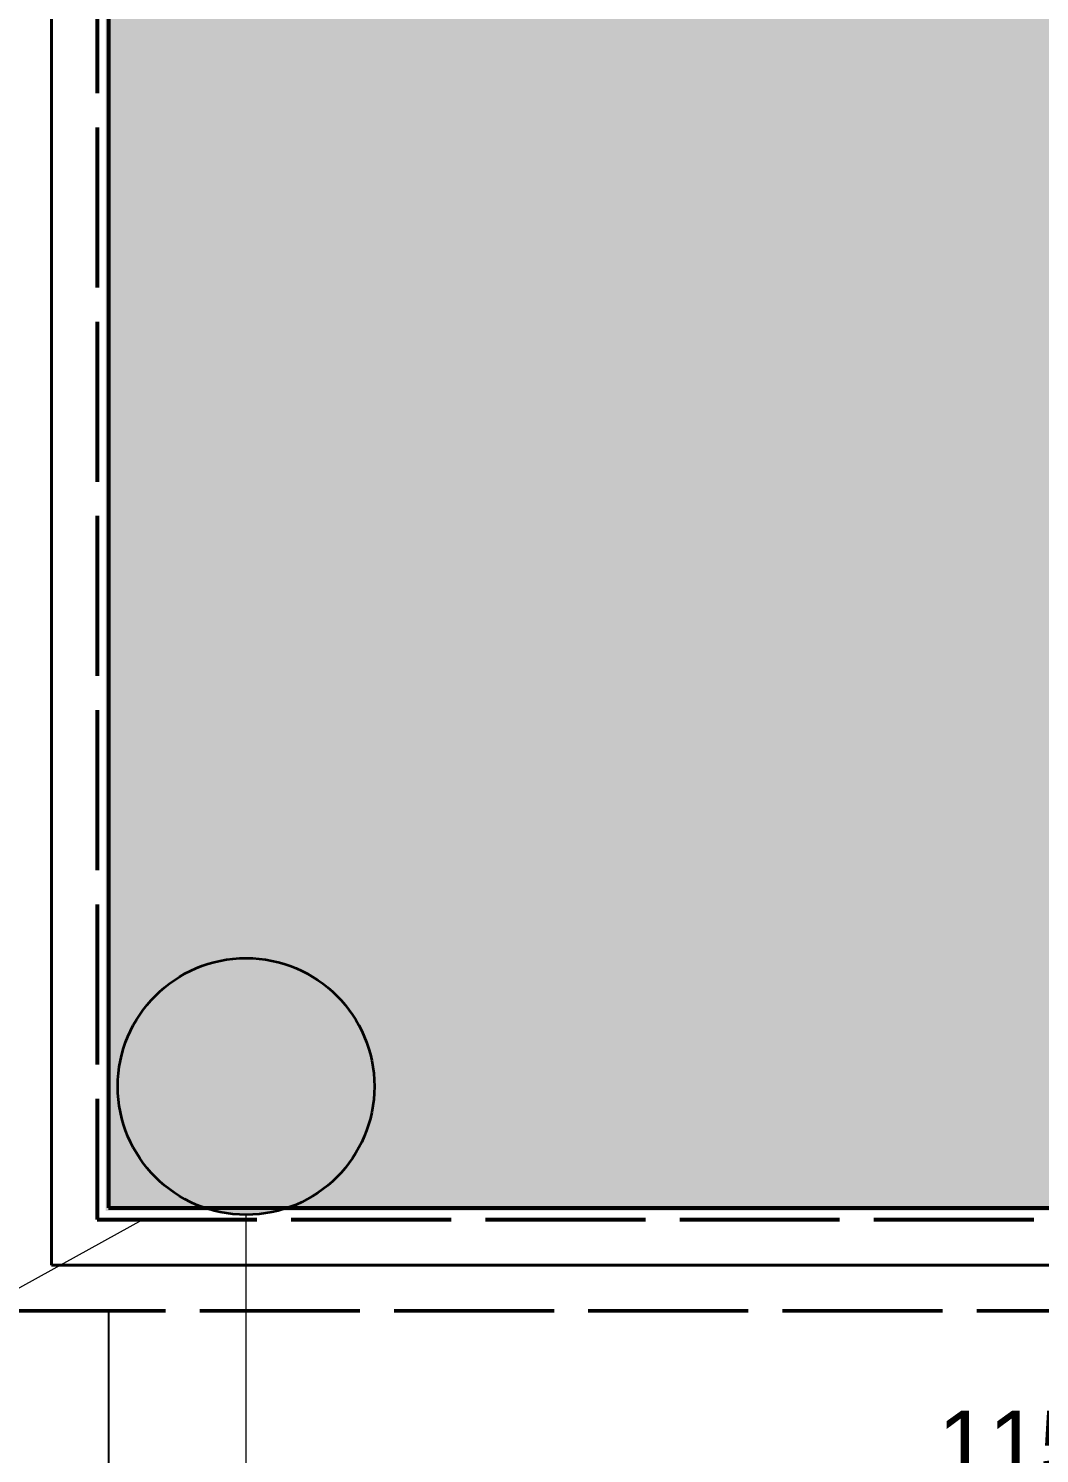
# Model space of a CAD drawing. Header units: millimetres. Extents: x -725 to 2194, y -1079 to 3179.
# Drawn here: x -49 to 575, y -152 to 728 of the extents above; entities that cross this region are included whole.
import ezdxf

# ---------------------------------------------------------------- set-up
doc = ezdxf.new("R2010")
doc.units = ezdxf.units.MM
doc.linetypes.add('DASH_99_21', pattern=[119.944444, 98.777778, -21.166667])
for name, color, linetype in [('ANNOTATIONS', 7, 'Continuous'), ('DIMENSIONS', 7, 'Continuous'), ('GEOFAB', 5, 'Continuous'), ('LEADERS', 7, 'Continuous'), ('MODULE_ART', 7, 'Continuous'), ('PIPES', 7, 'Continuous'), ('TANK', 7, 'Continuous')]:
    doc.layers.add(name, color=color, linetype=linetype)
doc.styles.add('ARIAL', font='arial.ttf')
doc.dimstyles.get("Standard").update_dxf_attribs({"dimtxt": 2.5, "dimasz": 2.5, "dimexe": 1.25, "dimexo": 0.625, "dimtad": 1, "dimcen": 2.5, "dimazin": 3, "dimtfac": 1, "dimtmove": 0, "dimatfit": 3})

# ---------------------------------------------------------------- blocks, each defined once
blk = doc.blocks.new('atlancube_face')
at = {"true_color": 0x000000}
blk.add_solid([(-1.79, -1.79), (1151.79, -1.79), (-1.79, 781.79), (1151.79, 781.79)], dxfattribs=at)

msp = doc.modelspace()

# ---------------------------------------------------------------- hatches: boundary and pattern name
at = {"layer": 'PIPES', "true_color": 0xbfbfbf}
h = msp.add_hatch(color=7, dxfattribs=at)
h.dxf.hatch_style = 1
h.paths.add_polyline_path([(5.77, 75, 1), (164.23, 75, 1)])
h = msp.add_hatch(color=7, dxfattribs=at)
h.dxf.hatch_style = 1
h.paths.add_polyline_path([(5.77, 75, 1), (164.23, 75, 1)])

# ---------------------------------------------------------------- linework, layer by layer
at = {"layer": 'ANNOTATIONS', "lineweight": 18}
msp.add_line((85, -239.89), (85, -4.23), dxfattribs=at)
at = {"layer": 'GEOFAB', "color": 6, "lineweight": 40}
for q in [(-35.28, 1280), (1185.28, -35.28)]:
    msp.add_line((-35.28, -35.28), q, dxfattribs=at)
at = {"layer": 'GEOFAB', "color": 5, "linetype": 'DASH_99_21', "lineweight": 50}
msp.add_line((-63.5, -63.5), (1213.5, -63.5), dxfattribs=at)
at = {"layer": 'GEOFAB', "color": 5, "linetype": 'DASH_99_21', "lineweight": 53}
msp.add_lwpolyline([(-7.06, -7.06), (1157.06, -7.06), (1157.06, 787.06), (-7.06, 787.06)], close=True, dxfattribs=at)
at = {"layer": 'LEADERS', "lineweight": 18}
msp.add_line((-190.5, -124.18), (21.17, -7.06), dxfattribs=at)
at = {"layer": 'PIPES', "color": 1, "lineweight": 35}
msp.add_circle((85, 75), 79.23, dxfattribs=at)
msp.add_circle((85, 75), 79.23, dxfattribs=at)
at = {"layer": 'TANK', "lineweight": 53}
msp.add_lwpolyline([(0, 0), (1150, 0), (1150, 780), (0, 780)], close=True, dxfattribs=at)

# ---------------------------------------------------------------- block references
at = {"layer": 'MODULE_ART'}
msp.add_blockref('atlancube_face', (0, 0), dxfattribs=at)

# ---------------------------------------------------------------- dimensions: what is measured, and where the dimension line sits
at = {"layer": 'DIMENSIONS'}
msp.add_linear_dim(base=(0, -183.44), p1=(0, -63.5), p2=(1150, -63.5), dimstyle='Standard', override={"dimtxt": 40.414222, "dimasz": 31.75, "dimexe": 21.166667, "dimexo": 0, "dimgap": 17.638889, "dimtad": 1, "dimtih": 0, "dimtoh": 0, "dimdec": 0, "dimtxsty": 'ARIAL', "dimclrd": 7, "dimclre": 7, "dimclrt": 7}, dxfattribs=at).render()

doc.saveas('drawing.dxf')
